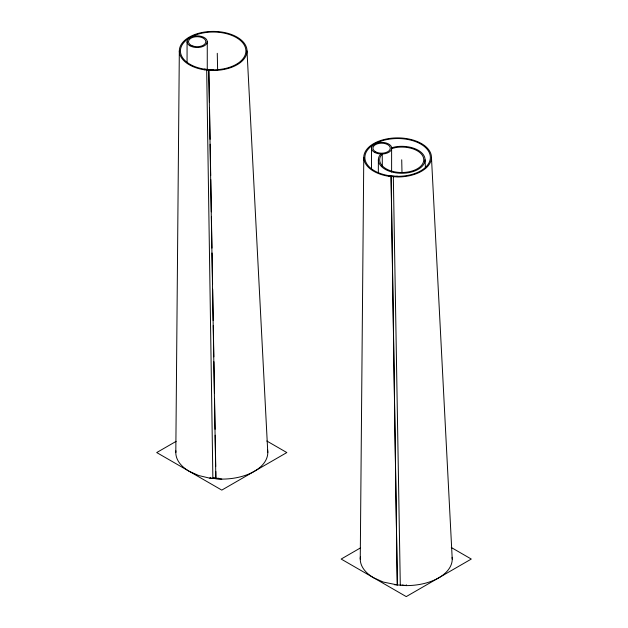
<?xml version="1.0" encoding="UTF-8"?>
<svg xmlns="http://www.w3.org/2000/svg" width="628" height="628" viewBox="0 0 628 628"><rect width="100%" height="100%" fill="white"/><g stroke="black" fill="none" stroke-linecap="round" stroke-linejoin="round"><path stroke-width="0.94" d="M391.613 171.978L391.613 147.753L395.671 146.779A23.346 13.478 0 0 1 424.975 158.625A23.346 13.478 0 0 1 399.683 173.226A23.346 13.478 0 0 1 379.171 156.309L380.851 153.962L382.24 153.97L382.319 166.616M378.346 172.527L378.37 159.795M175.809 452.56L179.325 50.939M360.252 559.053L363.777 157.432M206.596 69.975L213.167 69.841A32.742 18.903 0 0 0 242.84 42.947A32.742 18.903 0 0 0 188.086 38.787A32.742 18.903 0 0 0 204.697 69.198L206.596 69.975L204.406 69.81A33.841 19.539 0 0 1 187.246 38.379A33.841 19.539 0 0 1 243.837 42.68A33.841 19.539 0 0 1 213.167 70.477L208.786 70.148L215.844 478.662L221.794 479.109A45.985 26.549 0 0 0 267.559 449.962M175.903 450.833A45.985 26.549 0 0 0 189.279 471.338L198.801 475.553L209.893 478.206L221.794 479.109M215.844 478.662L215.812 471.447M452.136 557.319A45.985 26.549 0 0 1 406.245 585.602L400.295 585.147L393.324 176.28L388.858 176.303A33.841 19.539 0 0 1 371.69 144.872A33.841 19.539 0 0 1 428.288 149.174A33.841 19.539 0 0 1 397.618 176.97L393.238 176.633L397.618 176.335A32.742 18.903 0 0 0 427.291 149.44A32.742 18.903 0 0 0 372.537 145.28A32.742 18.903 0 0 0 389.14 175.691L391.048 176.468L397.32 584.927L383.253 582.046L373.723 577.823A45.985 26.549 0 0 1 360.472 556.455M397.32 584.927L391.134 176.115L389.14 175.691L388.858 176.303M400.295 585.147L394.345 584.699M204.406 69.81L204.697 69.198L213.167 69.841L208.786 70.148L209.43 102.121M210.278 477.374L209.893 478.206L211.424 478.144M382.24 153.97L380.427 156.505A22.043 12.725 0 0 0 399.8 172.472A22.043 12.725 0 0 0 423.672 158.688A22.043 12.725 0 0 0 396.017 147.502L391.629 148.553M176.146 441.343L156.717 452.56L221.794 490.107L286.831 452.56L266.822 441.005M360.598 547.836L341.169 559.053L406.245 596.6L471.283 559.053L451.273 547.498M393.238 176.633L397.618 176.335L389.14 175.691M215.93 478.308L218.858 478.277M213.159 477.594L215.074 477.735M402.053 585.029L406.245 585.602L406.245 584.739M204.697 69.198L206.683 69.63L212.868 478.434M431.46 157.432L452.231 559.053M247.008 50.939L267.787 452.56M425.062 159.795L425.415 167.637M401.716 159.795L401.991 172.527M217.272 53.309L217.626 69.959M209.532 108L210.074 139.345M210.16 144.244L210.702 175.597M210.765 179.514L211.33 211.84M211.408 216.739L211.95 248.091M212.036 252.99L212.578 284.335M212.664 289.233L213.206 320.586M213.292 325.485L213.834 356.83M213.912 361.728L214.454 393.081M214.556 398.953L215.082 429.324M215.184 435.204L215.726 466.549M371.517 148.192L371.517 168.783M207.264 41.699L207.264 70.14M187.066 41.699L187.066 62.29M375.481 151.733A8.666 5.008 0 0 0 389.988 149.488A8.666 5.008 0 0 0 379.367 143.357A8.666 5.008 0 0 0 375.481 151.733M374.469 152.314A10.095 5.833 0 0 0 391.37 149.7A10.095 5.833 0 0 0 378.998 142.556A10.095 5.833 0 0 0 374.469 152.314M192.827 46.032A8.666 5.008 0 0 0 205.835 41.699A8.666 5.008 0 0 0 192.827 37.366A8.666 5.008 0 0 0 192.827 46.032M190.025 45.82A10.095 5.833 0 0 0 206.918 43.206A10.095 5.833 0 0 0 194.547 36.071A10.095 5.833 0 0 0 190.025 45.82"/></g></svg>
